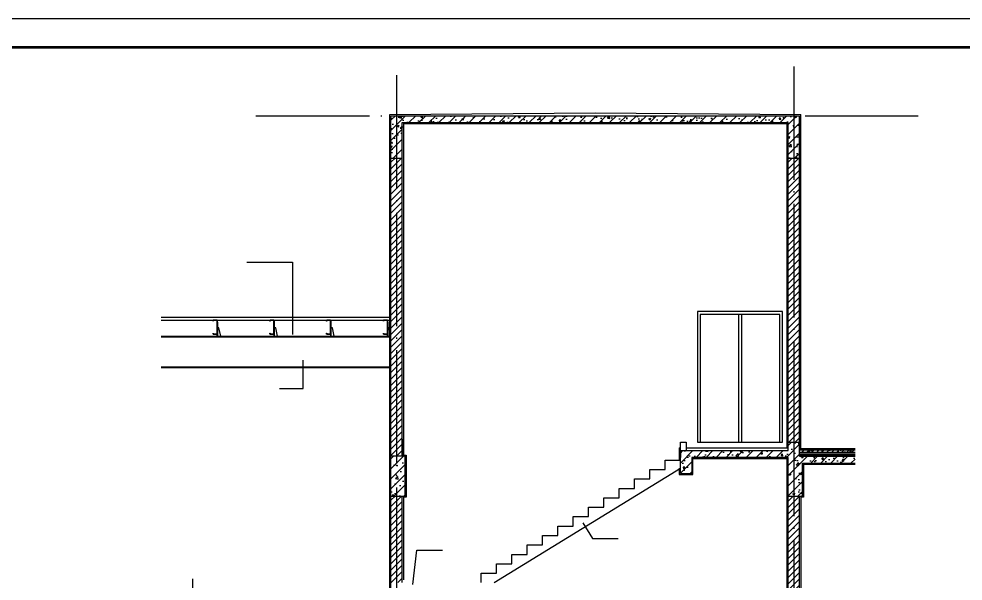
# Model space of a CAD drawing. Extents: x -695511 to 885008, y -751583 to -95266.
# Drawn here: x 436184 to 452822, y -530578 to -520676 of the extents above; entities that cross this region are included whole.
import ezdxf

# ---------------------------------------------------------------- set-up
doc = ezdxf.new("R2010")
doc.units = 0
doc.header["$LTSCALE"] = 1000
doc.header["$MEASUREMENT"] = 0
doc.linetypes.add('DASH', pattern=[0.35, 0.25, -0.1])
doc.linetypes.add('DOTE', pattern=[2.42, 2, -0.2, 0.02, -0.2])
for name, color, linetype in [('_0', 7, 'Continuous'), ('AXIS', 3, 'Continuous'), ('DIM_SYMB', 3, 'Continuous'), ('DOTE', 1, 'Continuous'), ('PUB_HACTH', 8, 'Continuous'), ('PUB_HATCH', 8, 'Continuous'), ('S_STAIR', 2, 'Continuous'), ('SURFACE', 6, 'Continuous'), ('WALL', 4, 'Continuous'), ('建-图框', 4, 'Continuous')]:
    doc.layers.add(name, color=color, linetype=linetype)
pattern_1 = [(45, (180926.06, -324657.88), (-88.388348, 88.388348), []), (50, (180926.06, -324657.88), (358.6301, -31.37607), [37.5, -412.5]), (355, (180926.06, -324657.88), (-69.37567, 376.09607), [30, -330]), (100.4514, (180955.94, -324660.5), (289.2547, 344.71977), [31.8701, -350.57106]), (46.1842, (180926.06, -324557.88), (533.6205, -82.7595), [56.25, -618.75]), (96.6356, (180970.5, -324564.77), (467.33135, 487.0589), [47.8051, -525.8565]), (351.1842, (180926.06, -324557.9), (467.331, 487.0593), [45, -495]), (21, (180976.06, -324582.88), (298.45353, -201.30945), [37.5, -412.5]), (326, (180976.06, -324582.88), (121.65767, 362.57502), [30, -330]), (71.4514, (181000.93, -324599.65), (420.1113, 161.26525), [31.8701, -350.57106]), (37.5, (180926.06, -324657.88), (6.07993, 166.446927), [0, -326, 0, -335, 0, -331.25]), (7.5, (180926.06, -324657.88), (131.53477, 197.20586), [0, -191, 0, -318.5, 0, -126.25]), (327.5, (180814.56, -324657.88), (266.91122, -11.277436), [0, -125, 0, -390, 0, -517.5]), (317.5, (180764.56, -324657.88), (291.59308, 50.05249), [0, -162.5, 0, -259, 0, -367.5])]

# ---------------------------------------------------------------- blocks, each defined once
blk = doc.blocks.new('屋面檩条')
for points in [[(667871, -245061), (667855, -245061), (667855, -245058), (667871, -245058)], [(667871, -245248), (667855, -245248), (667855, -245251), (667871, -245251)]]:
    blk.add_hatch(color=4).paths.add_polyline_path(points)
at = {"color": 4}
for points in [[(667871, -245061), (667855, -245061), (667855, -245058), (667871, -245058)], [(667871, -245248), (667855, -245248), (667855, -245251), (667871, -245251)]]:
    blk.add_lwpolyline(points, close=True, dxfattribs=at)
at = {"color": 6}
for points in [[(667860, -245314), (667863, -245314), (667863, -245064), (667860, -245064)], [(667860, -245164), (667860, -245314), (667803, -245314), (667833, -245164)]]:
    blk.add_lwpolyline(points, close=True, dxfattribs=at)
at = {"color": 2}
blk.add_lwpolyline([(667933, -245259), (667933, -245276), (667866, -245276), (667866, -245032), (667933, -245032), (667933, -245049), (667936, -245049), (667936, -245029), (667863, -245029), (667863, -245279), (667936, -245279), (667936, -245259)], close=True, dxfattribs=at)

msp = doc.modelspace()

# ---------------------------------------------------------------- hatches: boundary and pattern name
h = msp.add_hatch()
h.set_pattern_fill('钢筋混凝土', color=8, scale=50)
h.set_pattern_definition(pattern_1)
h.paths.add_polyline_path([(442740.7, -523130.5), (442940.7, -523130.5), (442940.7, -522500.5), (449740.7, -522500.5), (449740.7, -523130.5), (449940.7, -523130.5), (449940.7, -522380.5), (442740.7, -522380.5)])
h = msp.add_hatch()
h.set_pattern_fill('ANSI31', color=8, scale=50)
h.set_pattern_definition([(45, (471341.79, -473385.22), (-56.1266, 56.1266), [])])
h.paths.add_polyline_path([(442740.7, -523130.5), (442940.7, -523130.5), (442940.7, -528380.5), (442740.7, -528380.5)])
h = msp.add_hatch()
h.set_pattern_fill('ANSI31', color=8, scale=50)
h.set_pattern_definition([(45, (478341.79, -473385.22), (-56.1266, 56.1266), [])])
h.paths.add_polyline_path([(449740.7, -523130.5), (449940.7, -523130.5), (449940.7, -528130.5), (449740.7, -528130.5)])
h = msp.add_hatch()
h.set_pattern_fill('钢筋混凝土', color=8, scale=50)
h.set_pattern_definition(pattern_1)
h.paths.add_polyline_path([(449940.7, -528130.5), (449740.7, -528130.5), (449740.7, -528280.5), (447840.7, -528280.5), (447840.7, -528400.5), (447840.7, -528446.6), (447840.7, -528680.5), (448040.7, -528680.5), (448040.7, -528400.5), (449740.7, -528400.5), (449740.7, -529080.5), (449990.7, -529080.5), (449990.7, -528500.5), (450917.3, -528500.5), (450917.3, -528380.5), (449940.7, -528380.5)])
h = msp.add_hatch()
h.set_pattern_fill('钢筋混凝土', color=8, scale=50)
h.set_pattern_definition([(45, (471341.79, -481260.24), (-88.38835, 88.38835), []), (50, (471341.8, -481260.24), (358.6301, -31.376), [37.5, -412.5]), (355, (471341.8, -481260.24), (-69.3757, 376.096), [30, -330]), (100.4514, (471371.67, -481262.86), (289.2547, 344.7198), [31.87, -350.571]), (46.1842, (471341.8, -481160.24), (533.6205, -82.7595), [56.25, -618.75]), (96.6356, (471386.26, -481167.14), (467.3314, 487.059), [47.805, -525.8565]), (351.1842, (471341.8, -481160.24), (467.331, 487.0593), [45, -495]), (21, (471391.8, -481185.24), (298.4535, -201.3094), [37.5, -412.5]), (326, (471391.8, -481185.24), (121.6577, 362.575), [30, -330]), (71.4514, (471416.66, -481202), (420.1113, 161.2652), [31.87, -350.571]), (37.5, (471341.79, -481260.24), (6.07993, 166.44693), [0, -326, 0, -335, 0, -331.25]), (7.5, (471341.79, -481260.24), (131.53477, 197.20586), [0, -191, 0, -318.5, 0, -126.25]), (327.5, (471230.29, -481260.24), (266.91122, -11.27744), [0, -125, 0, -390, 0, -517.5]), (317.5, (471180.3, -481260.24), (291.5931, 50.0525), [0, -162.5, 0, -259, 0, -367.5])])
h.paths.add_polyline_path([(442740.7, -529080.5), (442990.7, -529080.5), (442990.7, -528380.5), (442740.7, -528380.5)])
h = msp.add_hatch()
h.set_pattern_fill('钢筋混凝土', color=8, scale=25)
h.set_pattern_definition([(45, (180926.06, -324657.876), (-44.194174, 44.194174), []), (50, (180926.06, -324657.88), (179.315046, -15.688034), [18.75, -206.25]), (355, (180926.06, -324657.88), (-34.68783, 188.04803), [15, -165]), (100.4514, (180941, -324659.18), (144.627345, 172.359886), [15.93505, -175.28553]), (46.1842, (180926.06, -324607.88), (266.81026, -41.37975), [28.125, -309.375]), (96.6356, (180948.3, -324611.32), (233.66568, 243.52947), [23.90257, -262.92825]), (351.1842, (180926.06, -324607.88), (233.66549, 243.52965), [22.5, -247.5]), (21, (180951.06, -324620.38), (149.22676, -100.65472), [18.75, -206.25]), (326, (180951.06, -324620.38), (60.82883, 181.28751), [15, -165]), (71.4514, (180963.5, -324628.76), (210.05566, 80.63262), [15.93505, -175.28553]), (37.5, (180926.06, -324657.876), (3.039964, 83.223463), [0, -163, 0, -167.5, 0, -165.625]), (7.5, (180926.06, -324657.88), (65.767384, 98.602928), [0, -95.5, 0, -159.25, 0, -63.125]), (327.5, (180870.31, -324657.876), (133.455609, -5.638718), [0, -62.5, 0, -195, 0, -258.75]), (317.5, (180845.31, -324657.88), (145.796542, 25.026246), [0, -81.25, 0, -129.5, 0, -183.75])])
h.paths.add_polyline_path([(450917.3, -528265.5), (449940.7, -528265.5), (449940.7, -528305.5), (450917.3, -528305.5)])
h = msp.add_hatch()
h.set_pattern_fill('ANSI31', color=8, scale=50)
h.set_pattern_definition([(45, (471341.79, -479335.22), (-56.1266, 56.1266), [])])
h.paths.add_polyline_path([(442740.7, -529080.5), (442940.7, -529080.5), (442940.7, -530605.5), (442740.7, -530605.5)])
h = msp.add_hatch()
h.set_pattern_fill('ANSI31', color=8, scale=50)
h.set_pattern_definition([(45, (478341.79, -481260.24), (-56.1266, 56.1266), [])])
h.paths.add_polyline_path([(449740.7, -529080.5), (449940.7, -529080.5), (449940.7, -532930.5), (449740.7, -532930.5)])

# ---------------------------------------------------------------- linework, layer by layer
at = {"color": 8}
for p, q in [((442720.7, -522360.7), (446340.7, -522330.5)), ((442720.7, -532060.5), (442720.7, -522360.7)), ((446340.7, -522330.5), (449960.7, -522360.5)), ((449960.7, -528240.5), (449960.7, -522360.5)), ((442960.7, -522520.5), (449720.7, -522520.5)), ((449720.7, -528230.5), (449720.7, -522520.5)), ((447820.7, -528230.5), (447840.7, -528230.5)), ((447820.7, -528230.5), (447820.7, -528446.6)), ((447940.7, -528230.5), (449740.7, -528230.5)), ((449720.7, -532880.5), (449720.7, -528420.5)), ((450010.7, -528520.5), (450917.3, -528520.5))]:
    msp.add_line(p, q, dxfattribs=at)
at = {"color": 3}
for p, q in [((448865.7, -525880.7), (448865.7, -528130.5)), ((448915.7, -525880.7), (448915.7, -528130.5)), ((447840.7, -528280.5), (447840.7, -528130.5)), ((447840.7, -528130.5), (447940.7, -528130.5)), ((447940.7, -528130.5), (447940.7, -528280.5))]:
    msp.add_line(p, q, dxfattribs=at)
for p, q in [((438690.7, -525930.5), (442740.7, -525930.5)), ((438690.7, -525980.5), (442740.7, -525980.5)), ((438690.7, -526265.5), (442740.7, -526265.5)), ((438690.7, -526278.5), (442740.7, -526278.5)), ((438690.7, -526802.5), (442740.7, -526802.5)), ((438690.7, -526815.5), (442740.7, -526815.5))]:
    msp.add_line(p, q)
at = {"color": 8}
for points in [[(442960.7, -522520.5), (442960.7, -528360.5), (443010.7, -528360.5), (443010.7, -529100.5), (442960.7, -529100.5), (442960.7, -530555.5)], [(447820.7, -528587.5), (447820.7, -528700.5), (448060.7, -528700.5), (448060.7, -528420.5), (449720.7, -528420.5)], [(450010.7, -528520.5), (450010.7, -528520.5), (450010.7, -529100.5), (449960.7, -529100.5), (449960.7, -532880.5)]]:
    msp.add_lwpolyline(points, dxfattribs=at)
at = {"color": 2}
msp.add_lwpolyline([(449640.7, -525830.7), (448140.7, -525830.7), (448140.7, -528130.5), (449640.7, -528130.5)], close=True, dxfattribs=at)
at = {"color": 4}
msp.add_lwpolyline([(449590.7, -525880.7), (448190.7, -525880.7), (448190.7, -528130.5), (449590.7, -528130.5)], close=True, dxfattribs=at)
at = {"color": 2, "linetype": 'DASH', "ltscale": 0.1, "const_width": 3}
msp.add_lwpolyline([(450917.3, -528331.6), (449940.7, -528331.6)], dxfattribs=at)
at = {"layer": '_0'}
for points in [[(446119, -529550), (446293.5, -529827), (446744, -529827)], [(443123.3, -530638.9), (443198.3, -530034.4), (443648.8, -530034.4)]]:
    msp.add_lwpolyline(points, dxfattribs=at)
at = {"layer": 'AXIS'}
msp.add_line((449940.7, -528372.5), (450917.3, -528372.5), dxfattribs=at)
at = {"layer": 'DIM_SYMB'}
for p, q in [((440201.7, -524960.7), (441003.5, -524960.7)), ((441003.5, -524960.7), (441003.5, -526235.8)), ((441190.8, -527185.5), (441190.8, -526688.1)), ((440775.6, -527185.5), (441190.8, -527185.5))]:
    msp.add_line(p, q, dxfattribs=at)
at = {"layer": 'DOTE', "linetype": 'DOTE'}
for p, q in [((449840.7, -521512.5), (449840.7, -527435)), ((442840.7, -521669.8), (442840.7, -546471.6)), ((440360.3, -522380.5), (452032.7, -522380.5)), ((449840.7, -527435), (449840.7, -546697.1)), ((439240.7, -530537.5), (439240.7, -548696.7))]:
    msp.add_line(p, q, dxfattribs=at)
at = {"layer": 'PUB_HACTH'}
msp.add_line((450917.3, -528340.5), (449940.7, -528340.5), dxfattribs=at)
at = {"layer": 'PUB_HATCH'}
for p, q in [((442960.7, -528360.5, -13779.6), (442960.7, -528080.5, -13779.6)), ((449940.7, -528240.5), (450917.3, -528240.5)), ((450917.3, -528314.6), (449940.7, -528314.6))]:
    msp.add_line(p, q, dxfattribs=at)
at = {"layer": 'S_STAIR'}
for p, q in [((447840.7, -528680.5), (447840.7, -528280.5)), ((447840.7, -528280.5), (447840.7, -528400.5)), ((447840.7, -528280.5), (449740.7, -528280.5)), ((447840.7, -528446.6), (447840.7, -528280.5)), ((447840.7, -528280.5), (447840.7, -528400.5)), ((449740.7, -528400.5), (448040.7, -528400.5)), ((448040.7, -528400.5), (448040.7, -528680.5)), ((447840.7, -528680.5), (448040.7, -528680.5))]:
    msp.add_line(p, q, dxfattribs=at)
at = {"layer": 'S_STAIR', "color": 9}
for p, q in [((447570.7, -528612.7), (447570.7, -528446.6)), ((447570.7, -528446.6), (447840.7, -528446.6)), ((444559.7, -530605.5), (447840.7, -528587.5)), ((447300.7, -528778.7), (447300.7, -528612.7)), ((447300.7, -528612.7), (447570.7, -528612.7)), ((447030.7, -528944.8), (447030.7, -528778.7)), ((447030.7, -528778.7), (447300.7, -528778.7)), ((446760.7, -529110.9), (446760.7, -528944.8)), ((446760.7, -528944.8), (447030.7, -528944.8)), ((446490.7, -529277), (446490.7, -529110.9)), ((446490.7, -529110.9), (446760.7, -529110.9)), ((446220.7, -529443), (446220.7, -529277)), ((446220.7, -529277), (446490.7, -529277)), ((445950.7, -529609.1), (445950.7, -529443)), ((445950.7, -529443), (446220.7, -529443)), ((445680.7, -529775.2), (445680.7, -529609.1)), ((445680.7, -529609.1), (445950.7, -529609.1)), ((445410.7, -529941.2), (445410.7, -529775.2)), ((445410.7, -529775.2), (445680.7, -529775.2)), ((445140.7, -530107.3), (445140.7, -529941.2)), ((445140.7, -529941.2), (445410.7, -529941.2)), ((444870.7, -530273.4), (444870.7, -530107.3)), ((444870.7, -530107.3), (445140.7, -530107.3)), ((444600.7, -530439.4), (444600.7, -530273.4)), ((444600.7, -530273.4), (444870.7, -530273.4)), ((444330.7, -530605.5), (444330.7, -530439.4)), ((444330.7, -530439.4), (444600.7, -530439.4))]:
    msp.add_line(p, q, dxfattribs=at)
at = {"layer": 'SURFACE', "color": 0}
for p, q in [((449940.7, -528265.5), (450917.3, -528265.5)), ((449940.7, -528305.5), (450917.3, -528305.5)), ((450917.3, -528360.5), (449940.7, -528360.5))]:
    msp.add_line(p, q, dxfattribs=at)
at = {"layer": 'WALL'}
for p, q in [((442740.7, -528380.5), (442740.7, -522380.5)), ((442740.7, -522380.5), (449940.7, -522380.5)), ((449940.7, -528380.5), (449940.7, -522380.5)), ((442940.7, -528380.5), (442940.7, -522500.5)), ((442940.7, -522500.5), (449740.7, -522500.5)), ((449740.7, -528280.5), (449740.7, -522500.5)), ((442740.7, -523130.5), (442940.7, -523130.5)), ((449740.7, -523130.5), (449940.7, -523130.5)), ((449740.7, -528130.5), (449940.7, -528130.5)), ((442740.7, -532080.5), (442740.7, -528380.5)), ((442990.7, -528380.5), (442740.7, -528380.5)), ((442990.7, -529080.5), (442990.7, -528380.5)), ((449740.7, -532930.5), (449740.7, -528400.5)), ((449940.7, -528380.5), (450917.3, -528380.5)), ((449990.7, -529080.5), (449990.7, -528500.5)), ((449990.7, -528500.5), (450917.3, -528500.5)), ((442740.7, -529080.5), (442990.7, -529080.5)), ((442940.7, -530605.5), (442940.7, -529080.5)), ((449740.7, -529080.5), (449990.7, -529080.5)), ((449940.7, -532930.5), (449940.7, -529080.5))]:
    msp.add_line(p, q, dxfattribs=at)
at = {"layer": '建-图框'}
msp.add_lwpolyline([(419278.5, -550376), (471828.5, -550376), (471828.5, -520676), (419278.5, -520676)], close=True, dxfattribs=at)
at = {"layer": '建-图框', "const_width": 50}
msp.add_lwpolyline([(420528.5, -549876), (471328.5, -549876), (471328.5, -521176), (420528.5, -521176)], close=True, dxfattribs=at)

# ---------------------------------------------------------------- block references
at = {"xscale": -1}
for p in [(1107543.3, -280951.2), (1108543.3, -280951.2), (1109543.3, -280951.2), (1110543.3, -280951.2)]:
    msp.add_blockref('屋面檩条', p, dxfattribs=at)

doc.saveas('drawing.dxf')
